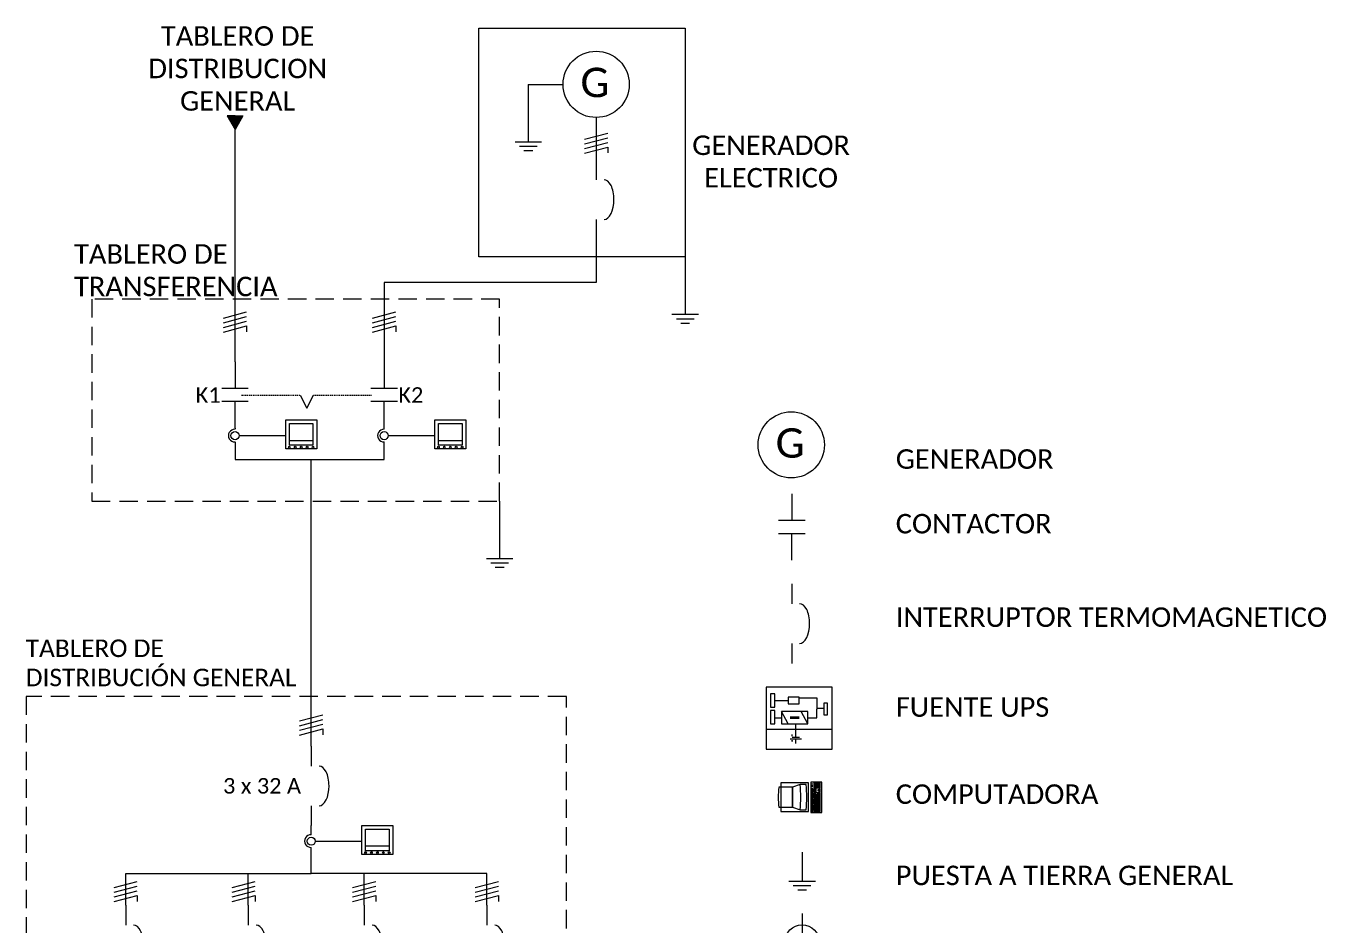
# Model space of a CAD drawing. Header units: inches. Extents: x 53 to 841, y 55 to 416.
# Drawn here: x 617 to 793.5, y 293.5 to 415.6 of the extents above; entities that cross this region are included whole.
import ezdxf

# ---------------------------------------------------------------- set-up
doc = ezdxf.new("R2010")
doc.units = ezdxf.units.IN
doc.header["$MEASUREMENT"] = 0
doc.linetypes.add('DASHED', pattern=[0.75, 0.5, -0.25])
doc.linetypes.add('DASHEDX2', pattern=[1.25, 0.75, -0.5])
for name, color, linetype in [('CONDUIT', 3, 'Continuous'), ('CONECTOR', 7, 'Continuous'), ('ELECTRICIDAD', 7, 'Continuous'), ('EQUIPO', 7, 'Continuous')]:
    doc.layers.add(name, color=color, linetype=linetype)
doc.styles.get("Standard").update_dxf_attribs({"font": 'arial.ttf'})

msp = doc.modelspace()

# ---------------------------------------------------------------- hatches: boundary and pattern name
at = {"lineweight": 13}
h = msp.add_hatch(color=140, dxfattribs=at)
h.dxf.hatch_style = 1
h.paths.add_polyline_path([(646.44, 403.4), (645.36, 403.4), (644.28, 403.4), (645.36, 401.53)])

# ---------------------------------------------------------------- linework, layer by layer
at = {"color": 140, "lineweight": 13, "ltscale": 0.2}
for p, q in [((645.36, 403.4), (644.28, 403.4)), ((644.28, 403.4), (645.36, 401.53)), ((645.36, 403.4), (646.44, 403.4)), ((646.44, 403.4), (645.36, 401.53))]:
    msp.add_line(p, q, dxfattribs=at)
at = {"color": 140, "linetype": 'Continuous', "lineweight": 13}
msp.add_line((645.36, 369.97), (645.36, 401.53), dxfattribs=at)
at = {"lineweight": 13}
for p, q in [((692.83, 400.22), (695.98, 401.06)), ((692.83, 399.58), (695.98, 400.43)), ((692.83, 398.95), (695.98, 399.79)), ((692.83, 398.31), (695.98, 399.16)), ((695.98, 399.16), (695.98, 398.35)), ((643.78, 375.92), (646.93, 376.77)), ((643.78, 375.29), (646.93, 376.14)), ((664.03, 375.92), (667.18, 376.77)), ((664.03, 375.29), (667.18, 376.14)), ((643.78, 374.66), (646.93, 375.5)), ((643.78, 374.02), (646.93, 374.87)), ((646.93, 374.87), (646.93, 374.06)), ((664.03, 374.66), (667.18, 375.5)), ((664.03, 374.02), (667.18, 374.87)), ((667.18, 374.87), (667.18, 374.06)), ((645.9, 359.95), (652.24, 359.95)), ((666.15, 359.95), (672.49, 359.95)), ((654.13, 321.19), (657.28, 322.03)), ((654.13, 320.55), (657.28, 321.4)), ((654.13, 319.92), (657.28, 320.76)), ((654.13, 319.28), (657.28, 320.13)), ((657.28, 320.13), (657.28, 319.32)), ((656.25, 304.86), (662.59, 304.86)), ((628.93, 298.55), (632.08, 299.4)), ((628.93, 297.92), (632.08, 298.76)), ((644.95, 298.55), (648.11, 299.4)), ((644.95, 297.92), (648.11, 298.76)), ((661.33, 298.55), (664.48, 299.4)), ((661.33, 297.92), (664.48, 298.76)), ((677.98, 298.55), (681.13, 299.4)), ((677.98, 297.92), (681.13, 298.76)), ((628.93, 297.28), (632.08, 298.13)), ((628.93, 296.65), (632.08, 297.49)), ((632.08, 297.49), (632.08, 296.69)), ((644.95, 297.28), (648.11, 298.13)), ((644.95, 296.65), (648.11, 297.49)), ((648.11, 297.49), (648.11, 296.69)), ((661.33, 297.28), (664.48, 298.13)), ((661.33, 296.65), (664.48, 297.49)), ((664.48, 297.49), (664.48, 296.69)), ((677.98, 297.28), (681.13, 298.13)), ((677.98, 296.65), (681.13, 297.49)), ((681.13, 297.49), (681.13, 296.69))]:
    msp.add_line(p, q, dxfattribs=at)
at = {"color": 7, "linetype": 'Continuous', "lineweight": 13}
for points in [[(678.49, 415.3), (706.5, 415.3), (706.5, 384.24), (678.49, 384.24)], [(717.48, 317.38), (726.48, 317.38), (726.48, 325.78), (717.48, 325.78)], [(718.08, 323.08), (718.68, 323.08), (718.68, 324.88), (718.08, 324.88)], [(720.48, 323.53), (721.98, 323.53), (721.98, 324.43), (720.48, 324.43)], [(725.34, 322.03), (725.82, 322.03), (725.82, 323.62), (725.34, 323.62)], [(718.08, 320.8), (718.68, 320.8), (718.68, 322.6), (718.08, 322.6)], [(719.58, 320.8), (723.18, 320.8), (723.18, 322.48), (719.58, 322.48)]]:
    msp.add_lwpolyline(points, close=True, dxfattribs=at)
at = {"color": 10, "linetype": 'DASHED', "lineweight": 13, "ltscale": 5}
for points in [[(625.92, 351.07), (681.3, 351.07), (681.3, 378.5), (625.92, 378.5)], [(617.01, 281.77), (690.36, 281.77), (690.36, 324.52), (617.01, 324.52)]]:
    msp.add_lwpolyline(points, close=True, dxfattribs=at)
at = {"lineweight": 13, "ltscale": 0.2}
for centre in [(694.41, 407.67), (720.91, 358.7)]:
    msp.add_circle(centre, 4.5, dxfattribs=at)
at = {"lineweight": 13}
for centre in [(645.36, 359.95), (665.61, 359.95), (655.71, 304.86)]:
    msp.add_circle(centre, 0.547, dxfattribs=at)
for centre in [(645.32, 359.96), (665.57, 359.96), (655.67, 304.87)]:
    msp.add_arc(centre, 0.855, 87.7316, 272.2684, dxfattribs=at)
at = {"layer": 'CONDUIT', "color": 7, "lineweight": 13}
for p, q in [((652.74, 359.29), (655.95, 359.29)), ((672.99, 359.29), (676.2, 359.29)), ((663.09, 304.21), (666.3, 304.21))]:
    msp.add_line(p, q, dxfattribs=at)
for points in [[(652.24, 362.09), (656.45, 362.09), (656.45, 358.14), (652.24, 358.14)], [(672.49, 362.09), (676.7, 362.09), (676.7, 358.14), (672.49, 358.14)], [(652.74, 361.59), (655.95, 361.59), (655.95, 358.64), (652.74, 358.64)], [(672.99, 361.59), (676.2, 361.59), (676.2, 358.64), (672.99, 358.64)], [(662.59, 307), (666.8, 307), (666.8, 303.06), (662.59, 303.06)], [(663.09, 306.5), (666.3, 306.5), (666.3, 303.56), (663.09, 303.56)]]:
    msp.add_lwpolyline(points, close=True, dxfattribs=at)
for centre in [(652.74, 358.39), (653.54, 358.39), (654.35, 358.39), (655.15, 358.39), (655.95, 358.39), (672.99, 358.39), (673.79, 358.39), (674.6, 358.39), (675.4, 358.39), (676.2, 358.39), (663.09, 303.31), (663.89, 303.31), (664.7, 303.31), (665.5, 303.31), (666.3, 303.31)]:
    msp.add_circle(centre, 0.118, dxfattribs=at)
at = {"layer": 'CONECTOR', "linetype": 'Continuous', "lineweight": 13}
for p, q in [((694.41, 403.27), (694.41, 397.42)), ((655.71, 317.77), (655.71, 356.69)), ((718.68, 323.98), (720.48, 323.98)), ((718.68, 321.64), (719.58, 321.64)), ((720.48, 320.8), (719.58, 322.48)), ((720.78, 321.76), (721.98, 321.76)), ((720.78, 321.58), (721.98, 321.58)), ((723.15, 320.8), (722.25, 322.48)), ((725.34, 322.87), (724.38, 322.87)), ((717.48, 320.08), (726.48, 320.08)), ((721.53, 319.63), (721.53, 320.8))]:
    msp.add_line(p, q, dxfattribs=at)
for points in [[(694.41, 386.62), (694.41, 380.77), (665.61, 380.77), (665.61, 369.97)], [(645.36, 360.97), (645.36, 360.81)], [(665.61, 360.81), (665.61, 360.97)], [(645.36, 359.1), (645.36, 356.69), (665.61, 356.69), (665.61, 359.1)], [(721.98, 324.33), (724.38, 324.33), (724.38, 322.78)], [(723.18, 321.64), (724.38, 321.64), (724.38, 322.78)], [(655.71, 305.73), (655.71, 306.97)], [(655.71, 305.73), (655.71, 306.97)], [(655.71, 305.73), (655.71, 306.97)], [(655.71, 305.73), (655.71, 306.97)], [(630.51, 296.17), (630.51, 300.46), (655.71, 300.46), (655.71, 304.02)], [(647.16, 296.17), (647.16, 300.46), (655.71, 300.46), (655.71, 304.02)], [(662.91, 296.17), (662.91, 300.46), (655.71, 300.46), (655.71, 304.02)], [(679.56, 296.17), (679.56, 300.46), (655.71, 300.46), (655.71, 304.02)]]:
    msp.add_lwpolyline(points, dxfattribs=at)
at = {"layer": 'ELECTRICIDAD', "color": 118, "linetype": 'Continuous', "lineweight": 13}
for p, q in [((685.19, 407.67), (685.19, 399.87)), ((685.19, 407.67), (689.91, 407.67)), ((683.39, 399.87), (686.99, 399.87)), ((683.99, 399.27), (686.39, 399.27)), ((684.59, 398.67), (685.79, 398.67)), ((706.5, 384.24), (706.5, 376.44)), ((704.7, 376.44), (708.3, 376.44)), ((705.3, 375.84), (707.7, 375.84)), ((705.9, 375.24), (707.1, 375.24)), ((681.3, 351.07), (681.3, 343.27)), ((679.5, 343.27), (683.1, 343.27)), ((680.1, 342.67), (682.5, 342.67)), ((680.7, 342.07), (681.9, 342.07)), ((722.38, 303.35), (722.38, 299.45)), ((720.58, 299.45), (724.18, 299.45)), ((721.18, 298.85), (723.58, 298.85)), ((721.78, 298.25), (722.98, 298.25)), ((722.38, 295.04), (722.38, 291.14))]:
    msp.add_line(p, q, dxfattribs=at)
at = {"layer": 'ELECTRICIDAD', "linetype": 'Continuous', "lineweight": 13}
for p, q in [((694.41, 397.42), (694.41, 394.72)), ((694.41, 389.32), (694.41, 386.62)), ((645.36, 369.97), (645.36, 366.37)), ((665.61, 369.97), (665.61, 366.37)), ((647.16, 366.37), (643.56, 366.37)), ((667.41, 366.37), (663.81, 366.37)), ((647.16, 364.57), (643.56, 364.57)), ((645.36, 360.97), (645.36, 364.57)), ((667.41, 364.57), (663.81, 364.57)), ((665.61, 360.97), (665.61, 364.57)), ((720.98, 352.03), (720.98, 348.43)), ((722.78, 348.43), (719.18, 348.43)), ((722.78, 346.63), (719.18, 346.63)), ((720.98, 343.03), (720.98, 346.63)), ((720.98, 339.82), (720.98, 337.12)), ((720.98, 331.72), (720.98, 329.02)), ((721.53, 319), (721.53, 319.63)), ((720.78, 318.75), (722.28, 318.75)), ((720.93, 318.5), (721.13, 318.5)), ((721.03, 319.15), (721.03, 319.35)), ((721.03, 319), (722.03, 319)), ((721.03, 318.4), (721.03, 318.6)), ((721.53, 318.13), (721.53, 318.75)), ((655.71, 317.77), (655.71, 315.07)), ((655.71, 309.67), (655.71, 306.97)), ((630.51, 296.17), (630.51, 293.47)), ((647.16, 296.17), (647.16, 293.47)), ((662.91, 296.17), (662.91, 293.47)), ((679.56, 296.17), (679.56, 293.47))]:
    msp.add_line(p, q, dxfattribs=at)
at = {"layer": 'ELECTRICIDAD', "linetype": 'DASHEDX2', "lineweight": 13, "ltscale": 0.2}
for p, q in [((646.26, 365.46), (654.23, 365.46)), ((656.01, 365.46), (663.99, 365.46))]:
    msp.add_line(p, q, dxfattribs=at)
at = {"layer": 'ELECTRICIDAD', "linetype": 'Continuous', "lineweight": 13}
msp.add_lwpolyline([(654.23, 365.46), (655.12, 363.69), (656.01, 365.46)], dxfattribs=at)
at = {"layer": 'ELECTRICIDAD', "color": 118, "linetype": 'Continuous', "lineweight": 13}
msp.add_circle((722.38, 291.14), 2.35, dxfattribs=at)
at = {"layer": 'ELECTRICIDAD', "linetype": 'Continuous', "lineweight": 13}
for centre, start_param, end_param in [((695.48, 392.02), 1.570796, 3.141593), ((695.48, 392.02), 0, 1.570796), ((722.05, 334.42), 1.570796, 3.141593), ((722.05, 334.42), 0, 1.570796), ((656.78, 312.37), 1.570796, 3.141593), ((656.78, 312.37), 0, 1.570796), ((631.58, 290.77), 1.570796, 3.141593), ((648.23, 290.77), 1.570796, 3.141593), ((663.98, 290.77), 1.570796, 3.141593), ((680.63, 290.77), 1.570796, 3.141593)]:
    msp.add_ellipse(centre, major_axis=(0, -2.7), ratio=0.5, start_param=start_param, end_param=end_param, dxfattribs=at)
at = {"layer": 'EQUIPO', "color": 7, "linetype": 'Continuous', "lineweight": 13}
for p, q in [((722.13, 312.56), (721.06, 312.18)), ((722.92, 312.56), (722.13, 312.56)), ((721.06, 312.18), (719.24, 312.18)), ((721.06, 312.18), (721.06, 309.48)), ((721.06, 309.48), (721.06, 312.18)), ((719.24, 309.48), (721.06, 309.48)), ((721.06, 309.48), (722.13, 309.11)), ((722.13, 309.11), (722.92, 309.11))]:
    msp.add_line(p, q, dxfattribs=at)
for points in [[(723.25, 312.79), (719.48, 312.79), (719.48, 308.88), (723.25, 308.88)], [(725.08, 312.9), (723.59, 312.9), (723.59, 308.76), (725.08, 308.76)], [(723.76, 312.59), (723.76, 312.7), (723.73, 312.7), (723.73, 312.59)], [(723.76, 312.41), (723.76, 312.53), (723.73, 312.53), (723.73, 312.41)], [(724.13, 312.66), (724.13, 312.8), (723.99, 312.8), (723.99, 312.66)], [(724.13, 312.47), (724.13, 312.62), (723.99, 312.62), (723.99, 312.47)], [(724.51, 312.66), (724.51, 312.8), (724.17, 312.8), (724.17, 312.66)], [(724.31, 312.47), (724.31, 312.62), (724.17, 312.62), (724.17, 312.47)], [(724.49, 312.47), (724.49, 312.62), (724.35, 312.62), (724.35, 312.47)], [(724.85, 312.66), (724.85, 312.8), (724.53, 312.8), (724.53, 312.66)], [(724.67, 312.47), (724.67, 312.62), (724.53, 312.62), (724.53, 312.47)], [(724.85, 312.47), (724.85, 312.62), (724.71, 312.62), (724.71, 312.47)], [(723.85, 311.87), (723.85, 312.01), (723.71, 312.01), (723.71, 311.87)], [(723.85, 311.7), (723.85, 311.84), (723.71, 311.84), (723.71, 311.7)], [(723.85, 311.52), (723.85, 311.67), (723.71, 311.67), (723.71, 311.52)], [(723.85, 311.28), (723.85, 311.42), (723.71, 311.42), (723.71, 311.28)], [(723.85, 311.11), (723.85, 311.25), (723.71, 311.25), (723.71, 311.11)], [(723.85, 310.93), (723.85, 311.08), (723.71, 311.08), (723.71, 310.93)], [(723.85, 310.76), (723.85, 310.9), (723.71, 310.9), (723.71, 310.76)], [(723.76, 312.24), (723.76, 312.36), (723.73, 312.36), (723.73, 312.24)], [(724.13, 312.28), (724.13, 312.43), (723.99, 312.43), (723.99, 312.28)], [(724.13, 312.1), (724.13, 312.24), (723.99, 312.24), (723.99, 312.1)], [(724.13, 311.87), (724.13, 312.01), (723.99, 312.01), (723.99, 311.87)], [(724.13, 311.7), (724.13, 311.84), (723.99, 311.84), (723.99, 311.7)], [(724.13, 311.52), (724.13, 311.67), (723.99, 311.67), (723.99, 311.52)], [(724.13, 311.21), (724.13, 311.44), (723.99, 311.44), (723.99, 311.21)], [(724.13, 311.03), (724.13, 311.18), (723.99, 311.18), (723.99, 311.03)], [(724.13, 310.86), (724.13, 311.01), (723.99, 311.01), (723.99, 310.86)], [(724.13, 310.69), (724.13, 310.83), (723.99, 310.83), (723.99, 310.69)], [(724.31, 312.28), (724.31, 312.43), (724.17, 312.43), (724.17, 312.28)], [(724.31, 312.1), (724.31, 312.24), (724.17, 312.24), (724.17, 312.1)], [(724.31, 311.87), (724.31, 312.01), (724.17, 312.01), (724.17, 311.87)], [(724.31, 311.7), (724.31, 311.84), (724.17, 311.84), (724.17, 311.7)], [(724.31, 311.52), (724.31, 311.67), (724.17, 311.67), (724.17, 311.52)], [(724.49, 311.21), (724.49, 311.44), (724.17, 311.44), (724.17, 311.21)], [(724.31, 311.03), (724.31, 311.18), (724.17, 311.18), (724.17, 311.03)], [(724.31, 310.86), (724.31, 311.01), (724.17, 311.01), (724.17, 310.86)], [(724.31, 310.69), (724.31, 310.83), (724.17, 310.83), (724.17, 310.69)], [(724.49, 312.28), (724.49, 312.43), (724.35, 312.43), (724.35, 312.28)], [(724.49, 312.1), (724.49, 312.24), (724.35, 312.24), (724.35, 312.1)], [(724.49, 311.03), (724.49, 311.18), (724.35, 311.18), (724.35, 311.03)], [(724.49, 310.86), (724.49, 311.01), (724.35, 311.01), (724.35, 310.86)], [(724.49, 310.69), (724.49, 310.83), (724.35, 310.83), (724.35, 310.69)], [(724.67, 311.03), (724.67, 311.44), (724.52, 311.44), (724.52, 311.03)], [(724.67, 312.28), (724.67, 312.43), (724.53, 312.43), (724.53, 312.28)], [(724.67, 312.1), (724.67, 312.24), (724.53, 312.24), (724.53, 312.1)], [(724.67, 311.7), (724.67, 311.84), (724.53, 311.84), (724.53, 311.7)], [(724.67, 310.86), (724.67, 311.01), (724.53, 311.01), (724.53, 310.86)], [(724.67, 310.69), (724.67, 310.83), (724.53, 310.83), (724.53, 310.69)], [(724.85, 312.1), (724.85, 312.44), (724.71, 312.44), (724.71, 312.1)], [(724.85, 311.87), (724.85, 312.01), (724.71, 312.01), (724.71, 311.87)], [(724.85, 311.7), (724.85, 311.84), (724.71, 311.84), (724.71, 311.7)], [(724.85, 311.52), (724.85, 311.67), (724.71, 311.67), (724.71, 311.52)], [(724.85, 311.21), (724.85, 311.44), (724.71, 311.44), (724.71, 311.21)], [(724.85, 311.03), (724.85, 311.18), (724.71, 311.18), (724.71, 311.03)], [(724.85, 310.86), (724.85, 311.01), (724.71, 311.01), (724.71, 310.86)], [(724.85, 310.69), (724.85, 310.83), (724.71, 310.83), (724.71, 310.69)], [(723.85, 310.46), (723.85, 310.6), (723.71, 310.6), (723.71, 310.46)], [(723.85, 310.29), (723.85, 310.43), (723.71, 310.43), (723.71, 310.29)], [(723.85, 310.11), (723.85, 310.26), (723.71, 310.26), (723.71, 310.11)], [(723.85, 309.94), (723.85, 310.09), (723.71, 310.09), (723.71, 309.94)], [(723.85, 309.65), (723.85, 309.8), (723.71, 309.8), (723.71, 309.65)], [(723.85, 309.48), (723.85, 309.63), (723.71, 309.63), (723.71, 309.48)], [(723.85, 309.31), (723.85, 309.45), (723.71, 309.45), (723.71, 309.31)], [(723.85, 309.14), (723.85, 309.28), (723.71, 309.28), (723.71, 309.14)], [(723.85, 308.88), (723.85, 309.02), (723.71, 309.02), (723.71, 308.88)], [(724.13, 310.52), (724.13, 310.66), (723.99, 310.66), (723.99, 310.52)], [(724.13, 310.34), (724.13, 310.49), (723.99, 310.49), (723.99, 310.34)], [(724.13, 310.17), (724.13, 310.32), (723.99, 310.32), (723.99, 310.17)], [(724.13, 310), (724.13, 310.14), (723.99, 310.14), (723.99, 310)], [(724.13, 309.83), (724.13, 309.97), (723.99, 309.97), (723.99, 309.83)], [(724.13, 309.65), (724.13, 309.8), (723.99, 309.8), (723.99, 309.65)], [(724.13, 309.48), (724.13, 309.63), (723.99, 309.63), (723.99, 309.48)], [(724.13, 309.31), (724.13, 309.45), (723.99, 309.45), (723.99, 309.31)], [(724.13, 309.14), (724.13, 309.28), (723.99, 309.28), (723.99, 309.14)], [(724.13, 308.88), (724.13, 309.11), (723.99, 309.11), (723.99, 308.88)], [(724.31, 310.52), (724.31, 310.66), (724.17, 310.66), (724.17, 310.52)], [(724.31, 310.34), (724.31, 310.49), (724.17, 310.49), (724.17, 310.34)], [(724.31, 310.17), (724.31, 310.32), (724.17, 310.32), (724.17, 310.17)], [(724.31, 310), (724.31, 310.14), (724.17, 310.14), (724.17, 310)], [(724.31, 309.83), (724.31, 309.97), (724.17, 309.97), (724.17, 309.83)], [(724.31, 309.65), (724.31, 309.8), (724.17, 309.8), (724.17, 309.65)], [(724.31, 309.48), (724.31, 309.63), (724.17, 309.63), (724.17, 309.48)], [(724.31, 309.31), (724.31, 309.45), (724.17, 309.45), (724.17, 309.31)], [(724.31, 309.14), (724.31, 309.28), (724.17, 309.28), (724.17, 309.14)], [(724.31, 308.88), (724.31, 309.11), (724.17, 309.11), (724.17, 308.88)], [(724.49, 310.52), (724.49, 310.66), (724.35, 310.66), (724.35, 310.52)], [(724.49, 310.34), (724.49, 310.49), (724.35, 310.49), (724.35, 310.34)], [(724.49, 310.17), (724.49, 310.32), (724.35, 310.32), (724.35, 310.17)], [(724.49, 310), (724.49, 310.14), (724.35, 310.14), (724.35, 310)], [(724.49, 309.83), (724.49, 309.97), (724.35, 309.97), (724.35, 309.83)], [(724.49, 309.65), (724.49, 309.8), (724.35, 309.8), (724.35, 309.65)], [(724.49, 309.48), (724.49, 309.63), (724.35, 309.63), (724.35, 309.48)], [(724.49, 309.31), (724.49, 309.45), (724.35, 309.45), (724.35, 309.31)], [(724.49, 309.14), (724.49, 309.28), (724.35, 309.28), (724.35, 309.14)], [(724.49, 308.88), (724.49, 309.11), (724.35, 309.11), (724.35, 308.88)], [(724.67, 310.52), (724.67, 310.66), (724.53, 310.66), (724.53, 310.52)], [(724.67, 310.34), (724.67, 310.49), (724.53, 310.49), (724.53, 310.34)], [(724.67, 310.17), (724.67, 310.32), (724.53, 310.32), (724.53, 310.17)], [(724.67, 310), (724.67, 310.14), (724.53, 310.14), (724.53, 310)], [(724.67, 309.83), (724.67, 309.97), (724.53, 309.97), (724.53, 309.83)], [(724.67, 309.65), (724.67, 309.8), (724.53, 309.8), (724.53, 309.65)], [(724.67, 309.48), (724.67, 309.63), (724.53, 309.63), (724.53, 309.48)], [(724.67, 309.31), (724.67, 309.45), (724.53, 309.45), (724.53, 309.31)], [(724.67, 309.14), (724.67, 309.28), (724.53, 309.28), (724.53, 309.14)], [(724.67, 308.88), (724.67, 309.11), (724.53, 309.11), (724.53, 308.88)], [(724.85, 309.48), (724.85, 310.66), (724.71, 310.66), (724.71, 309.48)], [(724.85, 309.31), (724.85, 309.45), (724.71, 309.45), (724.71, 309.31)], [(724.85, 309.14), (724.85, 309.28), (724.71, 309.28), (724.71, 309.14)], [(724.85, 308.88), (724.85, 309.11), (724.71, 309.11), (724.71, 308.88)]]:
    msp.add_lwpolyline(points, close=True, dxfattribs=at)
for centre, major_axis, ratio, start_param, end_param in [((698.88, 310.83), (-23.32, 0), 0.988639, -3.216498, -3.066688), ((698.88, 310.83), (-23.32, 0), 0.988639, 3.066688, 3.216498), ((708.14, 310.83), (-14.88, 0), 0.988639, -3.259104, -3.024081), ((728.19, 310.83), (-9.05, 0), 0.9928, -0.150391, 0.150391)]:
    msp.add_ellipse(centre, major_axis=major_axis, ratio=ratio, start_param=start_param, end_param=end_param, dxfattribs=at)

# ---------------------------------------------------------------- texts
at = {"lineweight": 13}
for s, insert, char_height, width, attachment_point in [('\\C7;\\fCalibri|b0|i0|;\\H2.6458414077759;TABLERO DE \\PDISTRIBUCION GENERAL', (645.72, 409.82), 2.3813, 34.2, 5), ('{\\fCalibri|b0|i0|c0|p34;\\C7;G}', (694.24, 407.91), 4, 27.36, 5), ('\\C7;\\fCalibri|b0|i0|;\\H2.6458414077759;GENERADOR \\PELECTRICO', (718.17, 397.18), 2.3813, 27.36, 5), ('\\C10;\\fCalibri|b0|i0|;\\H2.6458414077759;TABLERO DE \\PTRANSFERENCIA', (623.5, 382.41), 2.3813, 33.75, 4), ('{\\fCalibri|b0|i0|c0|p34;\\C7;G}', (720.75, 358.93), 4, 27.36, 5), ('\\pxql;{\\fCalibri|b0|i0|c0|p34;\\H1.1111x;\\C7;GENERADOR}', (776.53, 356.76), 2.3813, 82.8472, 5), ('\\pxql;{\\fCalibri|b0|i0|c0|p34;\\H1.1111x;\\C7;CONTACTOR}', (776.53, 347.98), 2.3813, 82.8472, 5), ('\\pxql;{\\fCalibri|b0|i0|c0|p34;\\H1.1111x;\\C7;INTERRUPTOR TERMOMAGNETICO}', (776.53, 335.28), 2.3813, 82.8472, 5), ('{\\fCalibri|b0|i0|c0|p34;\\H1.1111x;\\C10;TABLERO DE \\PDISTRIBUCIÓN GENERAL}', (616.93, 329.07), 2.1431, 37.3668, 4), ('\\pxql;{\\fCalibri|b0|i0|c0|p34;\\H1.1111x;\\C7;FUENTE UPS}', (776.53, 323.07), 2.3813, 82.8472, 5), ('\\pxql;{\\fCalibri|b0|i0|c0|p34;\\H1.1111x;\\C7;COMPUTADORA}', (776.53, 311.24), 2.3813, 82.8472, 5), ('\\pxql;{\\fCalibri|b0|i0|c0|p34;\\H1.1111x;\\C7;PUESTA A TIERRA GENERAL}', (776.53, 300.2), 2.3813, 82.8472, 5)]:
    msp.add_mtext(s, dxfattribs=dict(at, insert=insert, char_height=char_height, width=width, attachment_point=attachment_point))
at = {"layer": 'CONECTOR', "lineweight": 13, "char_height": 1.905, "attachment_point": 5}
for s, insert, width in [('\\C7;\\fCalibri|b0|i0|;\\H2.1166585922241;K1', (641.71, 365.47), 3.8173), ('{\\fCalibri|b0|i0|c0|p34;\\H1.1111x;\\C7;3 x 32 A}', (649.03, 312.37), 10.6524)]:
    msp.add_mtext(s, dxfattribs=dict(at, insert=insert, width=width))
at = {"layer": 'ELECTRICIDAD', "lineweight": 13, "insert": (669.24, 365.47), "char_height": 1.905, "width": 3.8173, "attachment_point": 5}
msp.add_mtext('\\C7;\\fCalibri|b0|i0|;\\H2.1166585922241;K2', dxfattribs=at)

doc.saveas('drawing.dxf')
